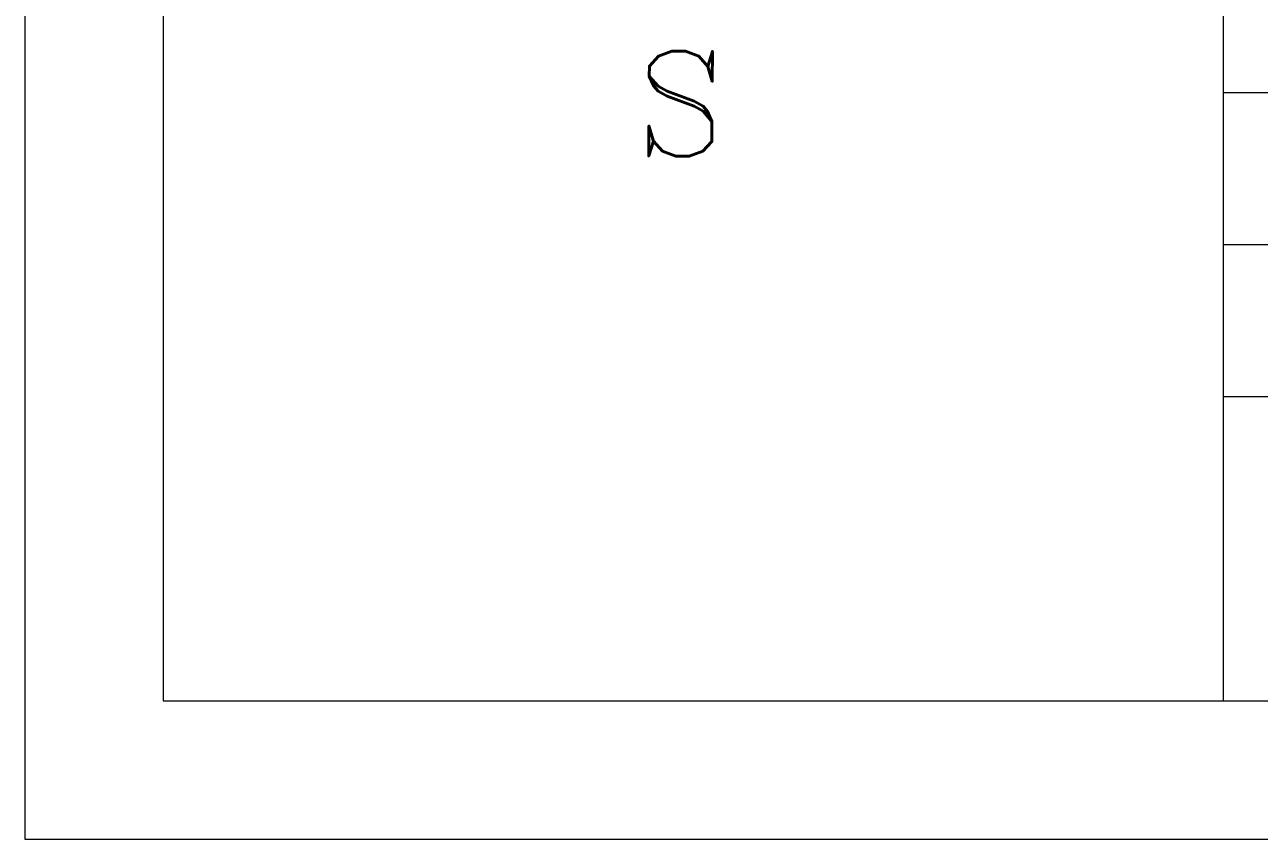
# Model space of a CAD drawing. Header units: inches. Extents: x 0 to 113, y 0 to 145.
# Drawn here: x 19.61 to 30.33, y 19.27 to 26.34 of the extents above; entities that cross this region are included whole.
import ezdxf

# ---------------------------------------------------------------- set-up
doc = ezdxf.new("R2010")
doc.units = ezdxf.units.IN
doc.header["$MEASUREMENT"] = 0
doc.layers.add('kadr', color=7, linetype='Continuous', lineweight=18)
doc.layers.add('kadr-cord', color=7, linetype='Continuous', lineweight=20)
doc.layers.add('PTS', color=7, linetype='Continuous')
doc.styles.add('ROMANC', font='romanc.shx', dxfattribs={"height": 0.1})

# ---------------------------------------------------------------- blocks, each defined once
blk = doc.blocks.new('DHGDGDGDGHJ')
at = {"color": 1, "style": 'ROMANC'}
blk.add_text('S', height=0.5693, rotation=359.67132, dxfattribs=at).set_placement((389888.4563, 4145330.6322))

msp = doc.modelspace()

# ---------------------------------------------------------------- linework, layer by layer
at = {"layer": 'kadr', "ltscale": 2, "transparency": 33554687}
msp.add_line((30.015, 38.01, 2.941), (30.015, 20.474, 2.941), dxfattribs=at)
msp.add_line((30.015, 38.01, 2.941), (30.015, 20.474, 2.941), dxfattribs=at)
at = {"layer": 'kadr', "color": 6, "ltscale": 2}
for p, q in [((20.814, 20.474, 2.941), (96.408, 20.474, 2.941)), ((19.611, 19.271, 2.941), (97.611, 19.271, 2.941))]:
    msp.add_line(p, q, dxfattribs=at)
at = {"layer": 'kadr', "color": 6, "ltscale": 2, "transparency": 33554687, "elevation": 2.941}
for points in [[(19.611, 128.171), (19.611, 19.271), (97.611, 19.271), (97.611, 128.171)], [(20.814, 20.474), (96.408, 20.474), (96.408, 126.969), (20.814, 126.969)]]:
    msp.add_lwpolyline(points, close=True, dxfattribs=at)
at = {"layer": 'kadr-cord'}
for p, q in [((30.015, 25.754, 2.941), (49.321, 25.754, 2.941)), ((30.015, 25.754, 2.941), (49.321, 25.754, 2.941)), ((30.015, 24.434, 2.941), (49.321, 24.434, 2.941)), ((30.015, 24.434, 2.941), (49.321, 24.434, 2.941)), ((30.015, 23.114, 2.941), (49.321, 23.114, 2.941)), ((30.015, 23.114, 2.941), (49.321, 23.114, 2.941)), ((30.015, 20.474, 2.941), (49.321, 20.474, 2.941)), ((30.015, 20.474, 2.941), (49.321, 20.474, 2.941))]:
    msp.add_line(p, q, dxfattribs=at)

# ---------------------------------------------------------------- block references
at = {"layer": 'PTS', "color": 1, "transparency": 33554687, "xscale": 1.6, "yscale": 1.6, "zscale": 1.6}
msp.add_blockref('DHGDGDGDGHJ', (-623796.618, -6632503.808, -3.782), dxfattribs=at)

doc.saveas('drawing.dxf')
